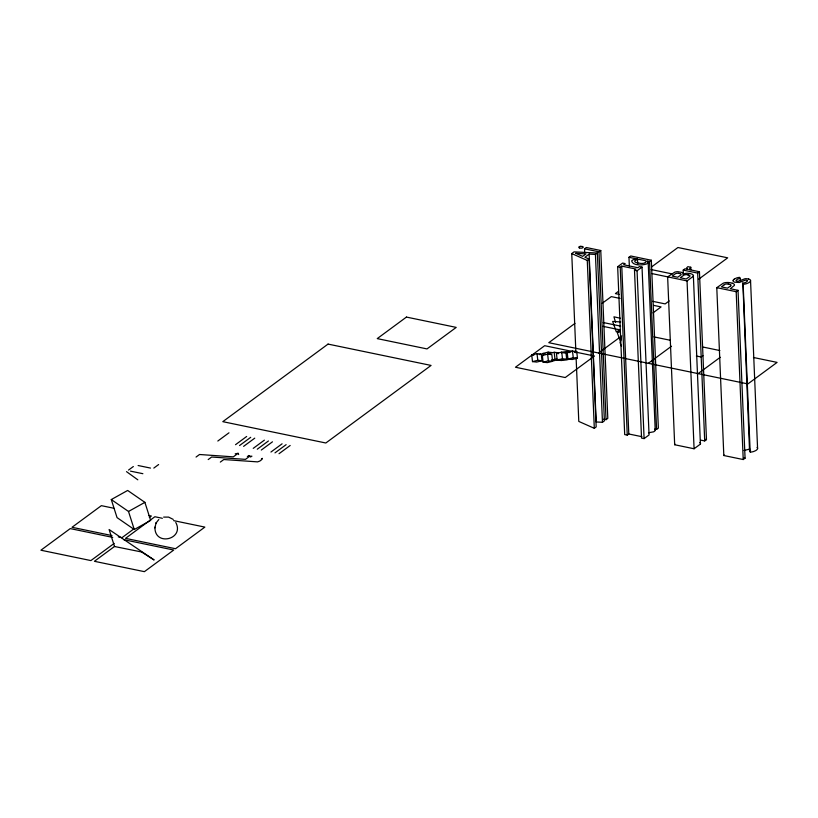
<?xml version="1.0" encoding="UTF-8"?>
<svg xmlns="http://www.w3.org/2000/svg" width="818" height="818" viewBox="0 0 818 818"><rect width="100%" height="100%" fill="white"/><g stroke="black" fill="none" stroke-linecap="round" stroke-linejoin="round"><path stroke-width="1.23" d="M175.778 522.446C184.786 539.318 154.878 546.629 154.939 527.682M154.95 527.416L156.105 522.999M154.929 527.907L154.96 527.191M621.455 337.486L620.146 340.769L617.345 332.773L620.289 331.29M621.394 339L620.024 342.435L621.271 345.994M156.228 522.774L158.804 519.532M156.003 523.203L156.33 522.569M128.549 470.064L133.354 466.526M153.815 468.09L158.631 464.542M196.054 457.058L199.531 454.501L233.314 456.853L238.089 453.325L238.662 454.542M217.813 441.035L228.968 432.814M208.191 459.573L211.668 457.017L245.451 459.368L249.654 456.27M235.523 444.695L246.678 436.475M239.562 445.534L250.717 437.313M220.328 462.088L223.805 459.532L257.588 461.873C261.872 461.127 263.774 456.495 261.402 459.113M243.6 446.372L254.756 438.151M114.172 543.418L90.9 560.575L40.9 550.217L70.246 528.592L112.741 537.395M134.162 528.694L122.015 537.641L118.262 536.864M149.336 517.508L151.361 516.015L148.866 515.504M114.643 546.383L94.397 561.301L144.397 571.659L173.743 550.033L123.753 539.675M253.232 448.366L264.388 440.145M257.271 449.205L268.427 440.984M261.31 450.043L272.466 441.822M270.942 452.037L282.098 443.816M274.981 452.865L286.136 444.655M279.02 453.704L290.175 445.483M575.903 352.762L571.751 253.57L574.062 251.862L597.355 253.028L604.39 420.871L602.467 422.292L596.179 421.965L589.144 254.112L595.432 254.439L597.355 253.028M584.686 252.639L584.533 248.825L586.312 247.517L600.77 250.512L607.805 418.366L606.026 419.675L603.612 419.174M589.144 254.112L584.89 257.251L589.144 259.071L596.179 426.924L594.308 428.305L578.786 421.423L576.117 357.844M594.308 428.305L587.273 260.451L589.144 259.071M584.533 248.825L598.991 251.821L600.77 250.512M629.349 266.198L628.97 257.292L630.75 255.983L651.322 260.247L658.357 428.1L656.578 429.409L654.789 429.031M617.662 266.74L622.621 263.079L625.177 263.611L623.613 264.766L637.897 267.721L639.461 266.566L642.028 267.097L649.063 434.951L644.093 438.601L641.537 438.08L634.502 270.226L636.056 269.081L621.762 266.126L620.218 267.261L617.662 266.74L624.696 434.583L627.253 435.115L628.797 433.98L641.895 436.689M634.502 270.226L637.058 270.758L642.028 267.097M637.396 259.112L636.24 259.122A4.407 1.82 -2.4 0 0 634.482 259.367A4.755 1.953 -2.4 0 0 633.265 259.756L632.508 260.155A7.607 3.129 -2.4 0 0 631.649 260.891C632.529 265.85 642.324 265.421 646.527 263.979A7.577 3.119 -2.4 0 0 647.611 263.284L648.03 262.813A4.663 1.912 -2.4 0 0 647.703 261.494L647.069 261.116L649.543 261.555L651.322 260.247M574.962 323.386L548.766 342.691L747.877 383.928L777.1 362.394L753.46 357.497M602.232 303.294L611.302 296.617L620.013 298.417M618.418 291.372L615.392 293.601L619.124 294.368M651.731 266.821L677.928 247.517L727.703 257.823L698.48 279.357M683.367 273.907L683.214 270.093L684.993 268.785L687.774 269.357M690.903 269.797L690.801 267.261L689.134 269.337A2.065 0.849 -2.4 0 0 689.523 269.643L699.441 271.77L706.476 439.624L704.707 440.933L701.087 440.186M652.079 273.611L687.048 280.911L692.59 276.821A5.44 2.239 -2.4 0 0 693.306 275.993M683.214 270.093L697.662 273.089L699.441 271.77M598.551 352.998L621.721 335.922M653.02 312.865L661.077 306.924L653.613 305.37M669.196 300.932L665.167 303.907L652.723 301.331M732.294 283.222A6.299 2.597 -2.4 0 1 734.329 284.47A5.511 2.27 -2.4 0 1 734.288 285.502L730.3 288.734L738.03 290.329L745.065 458.182L743.225 459.542L723.818 455.524L716.783 287.67L723.224 283.212A5.511 2.27 -2.4 0 1 725.709 282.588A6.186 2.546 -2.4 0 1 728.848 282.547L730.167 282.711A10.583 4.356 -2.4 0 1 731.466 282.977L732.304 283.222M724.339 284.725L721.404 286.893L727.519 288.151L730.454 285.993M716.783 287.67L736.19 291.689L738.03 290.329M648.326 363.304L671.496 346.229M702.959 355.697L701.19 357.006L696.363 356.014M698.102 373.621L720.269 357.282M689.635 273.447L687.089 273.263A4.908 2.025 -2.4 0 0 685.862 273.376A4.673 1.922 -2.4 0 0 684.063 273.815A5.419 2.229 -2.4 0 0 683.02 274.316L682.856 274.286A5.256 2.157 -2.4 0 0 683.265 273.703A3.967 1.636 -2.4 0 0 682.365 272.506L677.918 271.699A5.041 2.076 -2.4 0 0 674.748 272.159L667.641 276.893L674.676 444.747L675.3 444.286M674.676 444.747L694.083 448.765L699.625 444.675A5.44 2.239 -2.4 0 0 700.341 443.847M723.818 455.524L724.431 455.074M749.758 449.051L744.002 450.493M111.279 499.563L127.659 490.452L144.888 502.354L150.655 520.412L134.275 529.522L117.046 517.61L111.279 499.563L128.508 511.465L134.275 529.522M128.508 511.465L144.888 502.354M620.473 329.848L616.343 331.934L612.662 321.433L620.688 321.955M531.741 354.951L537.027 353.621L541.24 354.092L542.007 360.748L536.72 362.067L532.498 361.607L531.741 354.951L533.847 355.186M543.101 355.687L542.845 353.468L548.132 352.139L552.355 352.599M539.123 354.613L541.24 354.092M548.898 353.611L554.195 352.292L558.408 352.752M547.62 354.174L542.334 355.503L543.091 362.159L547.314 362.619L552.6 361.29L551.843 354.634L547.62 354.174L548.387 360.83L552.6 361.29M556.434 353.427L561.721 352.098L565.933 352.558L566.7 359.225L561.414 360.544L557.191 360.084L556.434 353.427L558.541 353.652M561.383 352.855L566.669 351.525L570.882 351.996M563.827 353.09L565.933 352.558M567.201 352.384L572.498 351.065L576.71 351.525L577.467 358.182L572.181 359.511L567.968 359.041L567.201 352.384L569.318 352.619M532.498 361.607L537.784 360.288L542.007 360.748M574.594 352.057L576.71 351.525M551.782 359.746L557.058 359.174M543.091 362.159L548.387 360.83M559.164 359.409L553.878 360.738L551.772 360.503M557.191 360.084L562.487 358.754L566.7 359.225M567.968 359.041L573.254 357.722L577.467 358.182M571.649 358.652L566.363 359.971L562.14 359.511M163.631 517.099L168.6 517.099L173.242 519.41M235.206 453.826L238.089 453.325M757.039 447.487A5.184 2.137 -2.4 0 1 757.488 448.837A7.659 3.149 -2.4 0 1 757.12 449.491L756.527 450.043A12.239 5.041 -2.4 0 1 755.72 450.606L753.603 451.526A8.722 3.589 -2.4 0 1 750.648 452.109L749.544 450.943L742.867 283.059A7.106 2.924 -2.4 0 0 745.075 282.639A4.816 1.984 -2.4 0 0 745.863 282.363L747.632 280.891A2.045 0.838 -2.4 0 0 747.499 280.605A1.881 0.777 -2.4 0 0 747.151 280.38L746.977 280.318A2.587 1.063 -2.4 0 0 746.394 280.175L746.22 280.155A1.881 0.777 -2.4 0 0 745.31 280.145L739.267 282.507L734.564 282.179A4.98 2.045 -2.4 0 1 733.214 280.318M749.544 450.943L749.901 450.912A7.106 2.924 -2.4 0 0 750.587 450.81M742.509 283.1L743.613 284.255A8.722 3.589 -2.4 0 0 746.568 283.672L748.685 282.752A12.239 5.041 -2.4 0 0 749.492 282.19L750.086 281.637A7.659 3.149 -2.4 0 0 750.484 280.983A5.184 2.137 -2.4 0 0 748.603 278.979M247.343 456.342L251.954 456.199M648.49 432.773L653.562 431.832A7.577 3.119 -2.4 0 0 654.645 431.137L655.065 430.667A4.663 1.912 -2.4 0 0 654.891 429.481M542.845 353.468L544.952 353.693M690.801 267.261L687.877 266.648L686.639 267.875L687.089 268.877A4.243 1.748 -2.4 0 0 687.846 269.296M582.304 246.535L581.833 246.433A1.922 0.787 -2.4 0 0 580.443 246.371M628.97 257.292L637.478 259.061L637.692 264.142M579.727 247.987L580.197 248.079A1.892 0.777 -2.4 0 0 581.598 248.14A2.219 0.91 -2.4 0 0 583.152 247.343A2.219 0.91 -2.4 0 0 582.416 246.474M637.099 262.721L639.604 263.243A4.264 1.748 -2.4 0 0 645.566 262.558M687.468 274.828L688.419 275.022M678.776 273.406L679.666 273.59M728.225 284.122L729.544 284.398M651.189 269.562L672.345 273.948M603.234 322.527L620.658 326.137M602.876 326.31L620.3 329.92M653.899 336.883L670.075 340.227M702.437 346.934L719.85 350.544M572.048 351.382L544.676 345.707L515.452 367.241L565.238 377.548L594.451 356.014L574.543 351.893M705.331 439.389L706.476 439.624M744.094 457.988L745.065 458.182M138.109 465.514L150.502 468.08M130.451 471.127L142.874 473.694M113.866 508.254L101.371 505.657L72.015 527.293L112.015 535.575M162.373 518.295L154.868 516.741L125.522 538.367L175.522 548.725L204.868 527.099L173.62 520.626M620.473 318.263L613.94 316.811L615.545 322.394M748.531 279.01L746.292 278.682A3.885 1.595 -2.4 0 0 745.014 278.733L738.582 281.157A1.513 0.624 -2.4 0 1 737.826 281.218L737.437 281.198A2.587 1.063 -2.4 0 1 736.834 281.085L736.507 280.973A1.8 0.736 -2.4 0 1 736.18 280.768A1.994 0.818 -2.4 0 1 736.047 280.41L737.417 279.245A4.571 1.881 -2.4 0 1 738.357 278.897L739.37 278.652A5.02 2.065 -2.4 0 1 740.362 278.509L740.474 281.055M571.751 253.57L587.273 260.451M248.498 455.483L250.799 457.058M126.504 471.638L137.823 479.818M740.362 278.509L739.676 277.333A8.528 3.507 -2.4 0 0 736.681 277.936L734.789 278.795A12.434 5.112 -2.4 0 0 734.206 279.183M618.224 329.47L618.94 331.924M572.498 351.065L573.254 357.722M566.669 351.525L567.436 358.192M561.721 352.098L562.487 358.754M554.195 352.292L554.952 358.949M548.132 352.139L548.387 354.358M537.027 353.621L537.784 360.288M750.546 280.615L757.58 448.469M743.143 284.306L750.178 452.16M736.19 291.689L743.225 459.542M697.662 273.089L704.707 440.933M693.357 275.625L700.392 443.479M687.048 280.911L694.083 448.765M649.543 261.555L656.578 429.409M648.183 262.353L655.218 430.207M637.058 270.758L644.093 438.601M621.762 266.126L628.797 433.98M620.218 267.261L627.253 435.115M598.991 251.821L606.026 419.675M595.432 254.439L602.467 422.292M729.687 284.306A3.006 1.237 -2.4 0 1 730.556 286.014M724.237 284.705A3.006 1.237 -2.4 0 1 728.347 284.03M733.153 280.318A8.262 3.395 -2.4 0 1 734.227 279.194M689.584 273.498A6.524 2.679 -2.4 0 1 693.49 275.993M688.562 274.92A3.088 1.268 -2.4 0 1 689.451 276.689L686.19 278.999L680.3 277.772L683.459 275.441A3.088 1.268 -2.4 0 1 687.601 274.725M679.809 273.498A2.904 1.196 -2.4 0 1 680.637 275.155L677.682 277.23L672.181 276.095L675.034 273.989A2.904 1.196 -2.4 0 1 678.899 273.314M699.799 442.466A6.524 2.679 -2.4 0 1 700.525 443.837M579.543 247.966A2.219 0.91 -2.4 0 1 578.817 247.097A2.219 0.91 -2.4 0 1 580.402 246.351M645.31 262.496A4.663 1.922 -2.4 0 0 646.077 261.351A2.577 1.063 -2.4 0 0 644.809 260.553L639.84 259.541A2.577 1.063 -2.4 0 0 637.641 259.551A4.663 1.922 -2.4 0 0 635.474 260.461M637.079 262.742A4.264 1.748 -2.4 0 1 635.208 260.41M328.049 344.092L222.793 421.659L325.83 442.998L431.086 365.431L328.049 344.092M406.444 317.077L377.231 338.611L427.006 348.918L456.229 327.394L406.444 317.077M575.8 253.324L582.631 256.371L585.995 253.887L575.8 253.324M141.545 551.966L114.52 546.506L109.111 529.532L154.132 559.982L141.545 551.966"/></g></svg>
